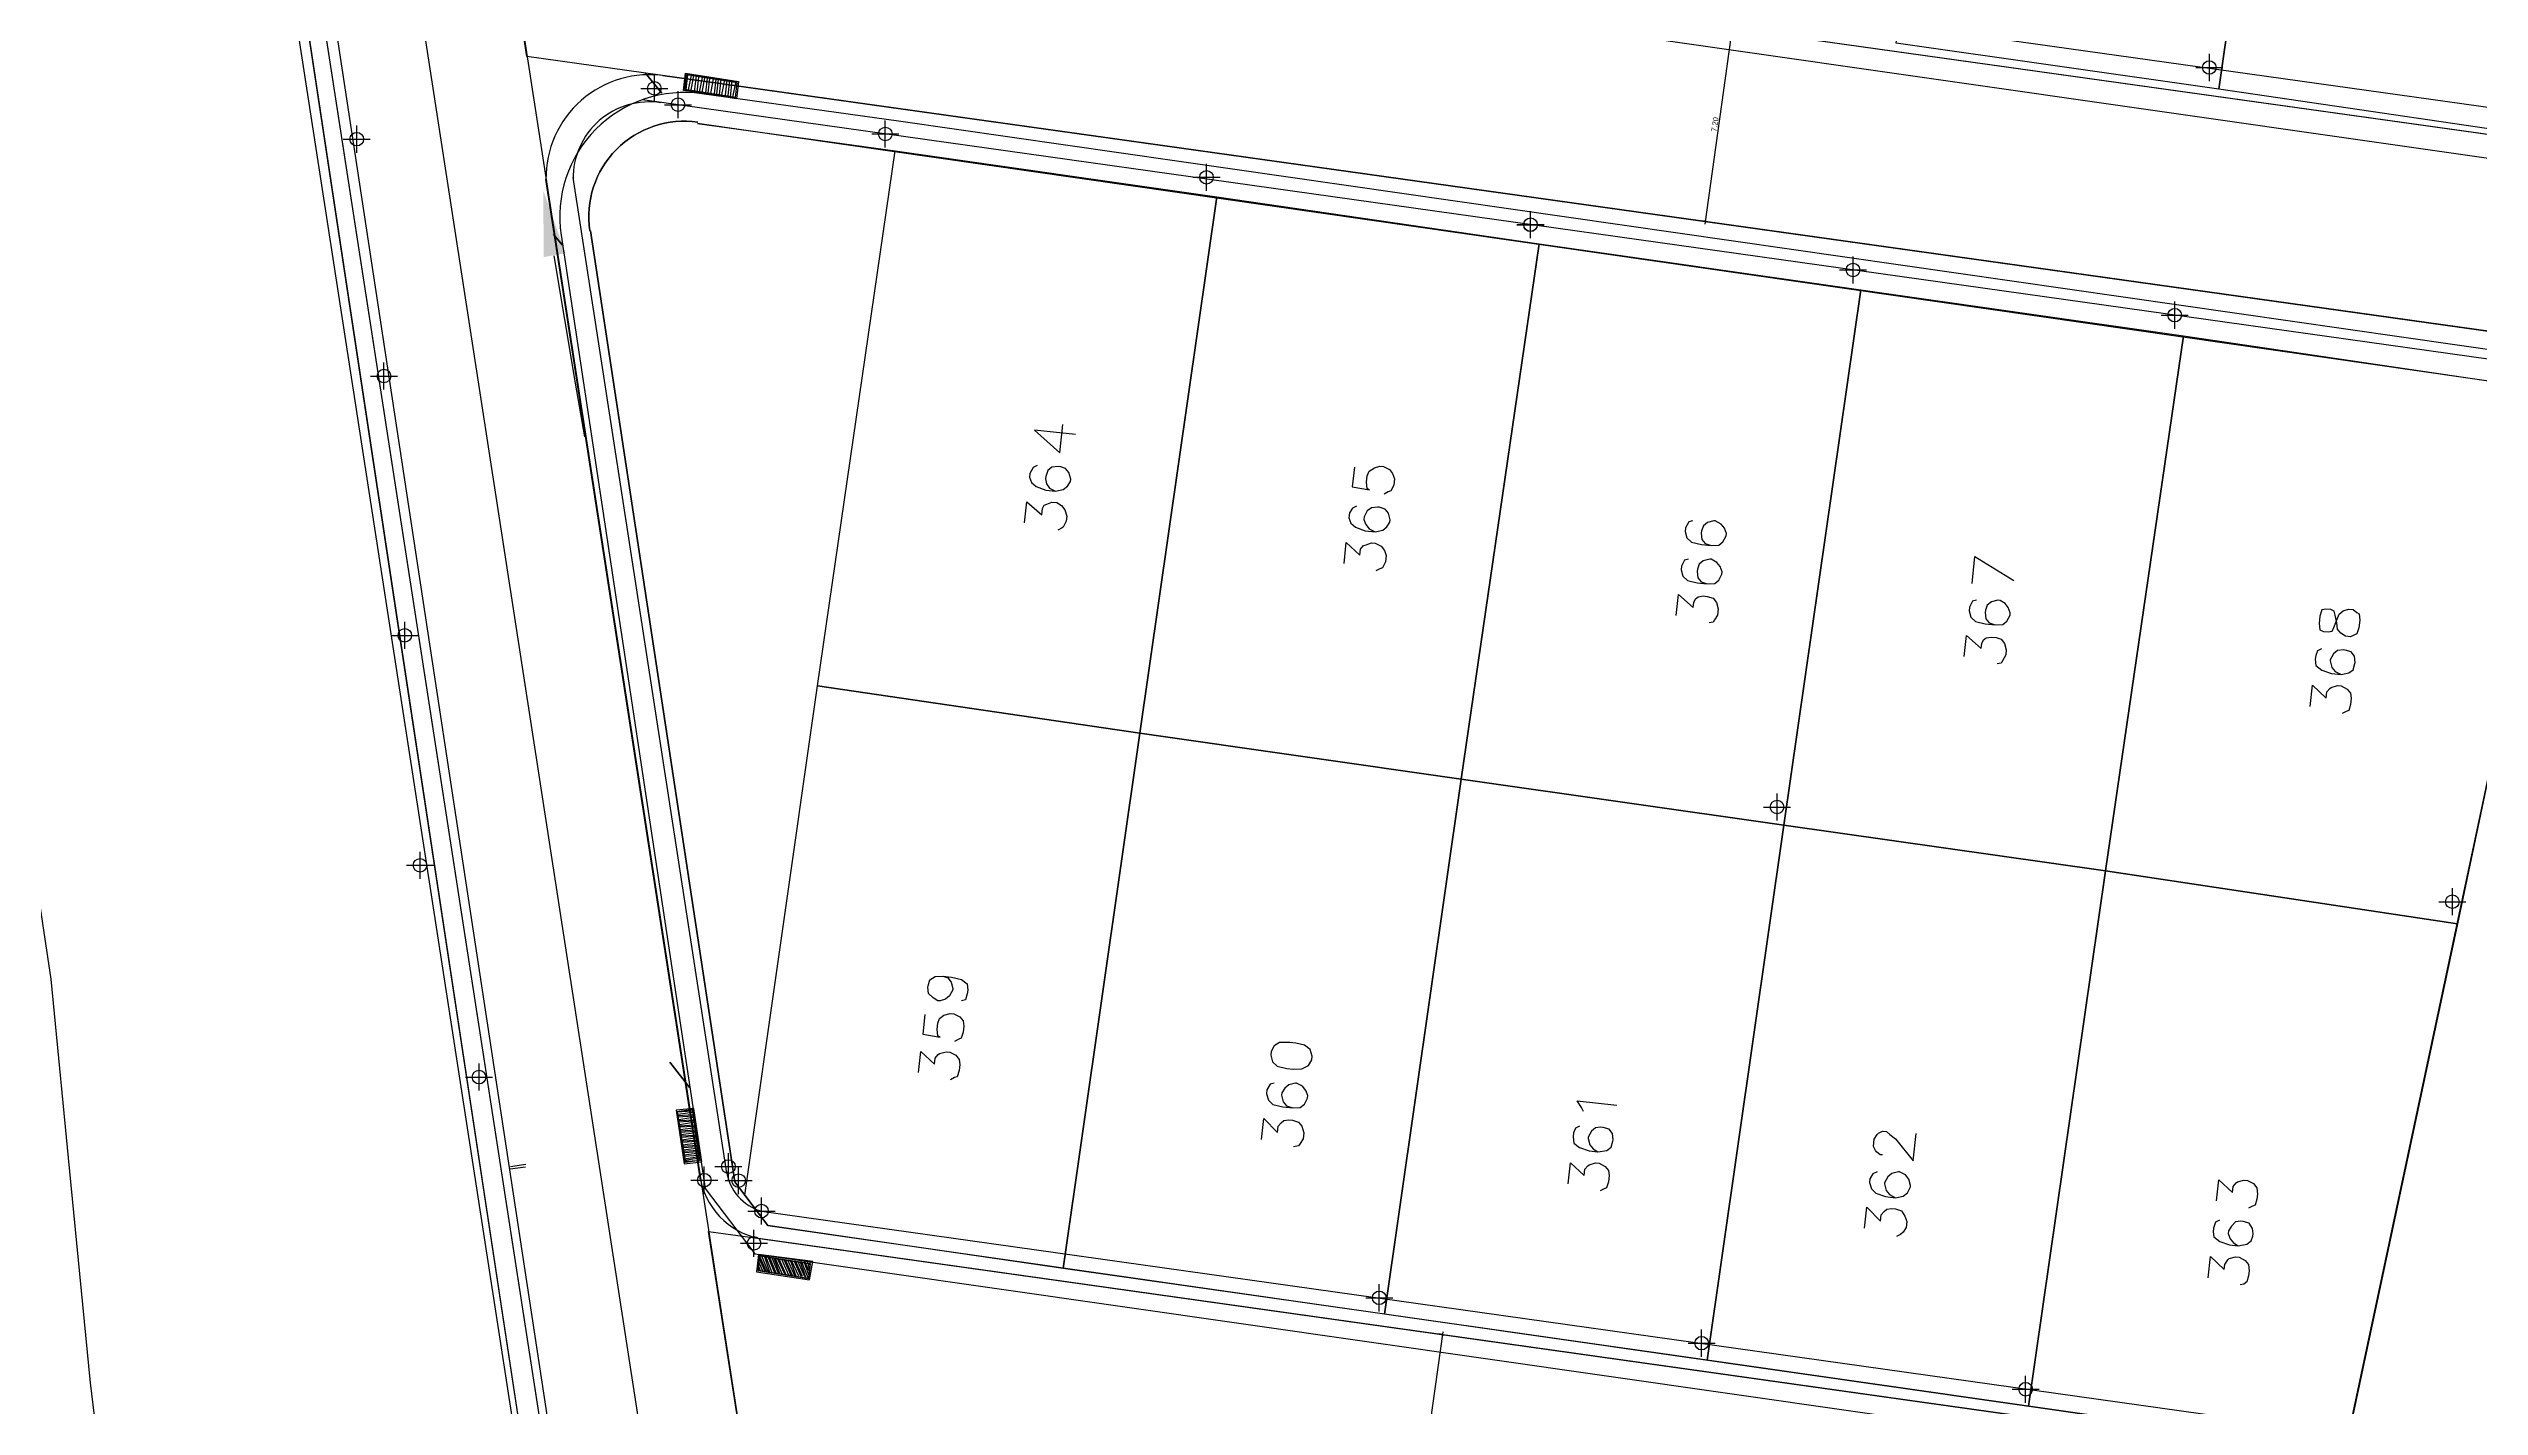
# Model space of a CAD drawing. Header units: metres. Extents: x -977055 to 805873, y -1033982 to 242021.
# Drawn here: x 1088.8 to 1178.4, y 1067.8 to 1117.9 of the extents above; entities that cross this region are included whole.
import ezdxf

# ---------------------------------------------------------------- set-up
doc = ezdxf.new("R2010")
doc.units = ezdxf.units.M
doc.header["$PDMODE"] = 32
doc.header["$PDSIZE"] = 1.5
doc.layers.add('NIVEL BORDILLO', color=6, linetype='Continuous')
doc.layers.add('V-NODE', color=1, linetype='Continuous')
for name, color, linetype, true_color in [('PDF2_area escolar', 7, 'Continuous', 0x989898), ('PDF_Geometry', 7, 'Continuous', 0x797979), ('PDF_Solid Fills', 7, 'Continuous', 0x797979)]:
    doc.layers.add(name, color=color, linetype=linetype, true_color=true_color)
doc.layers.get('PDF2_area escolar').off()
doc.styles.add('CITY2', font='stylu.ttf', dxfattribs={"height": 0.2})
doc.dimstyles.new('COTAS2', dxfattribs={"dimtxt": 0.02, "dimasz": 0.1, "dimexe": 0.15, "dimexo": 0.08, "dimgap": 0.05, "dimtad": 1, "dimzin": 0, "dimdsep": 46, "dimtxsty": 'CITY2', "dimblk": 'ARCHTICK', "dimcen": 1, "dimdle": 0.1, "dimclrd": 1, "dimclre": 1, "dimclrt": 2, "dimadec": 0, "dimazin": 0, "dimtfac": 1, "dimtofl": 0, "dimtmove": 0, "dimatfit": 3, "dimldrblk": 'ARCHTICK', "dimfxl": 0.18, "dimtolj": 1, "dimtzin": 0, "dimarcsym": 0})

# ---------------------------------------------------------------- blocks, each defined once
blk = doc.blocks.new('base')
at = {"layer": 'PDF_Geometry', "lineweight": 25, "extrusion": (-0.000787417, 0.063364, 0.99799), "elevation": 0.026}
for points in [[(-320.141, -199.513), (-317.652, -177.694), (-314.596, -157.334), (-312.337, -132.427), (-311.005, -117.517), (-303.802, -78.134), (-296.108, -43.912), (-287.329, -13.762), (-275.463, 35.074), (-264.943, 80.827)], [(-314.355, -197.288), (-299.601, -195.681), (-292.744, -194.188), (-282.663, -192.111), (-274.476, -190.361), (-258.037, -185.154), (-248.029, -180.61), (-240.539, -177.71), (-228.643, -174.042), (-222.733, -172.714), (-217.384, -171.04), (-209.935, -169.248), (-202.16, -164.759), (-196.196, -160.284), (-195.073, -159.817), (-178.095, -157.457), (-154.298, -156.614), (-136.667, -154.611), (-124.436, -153.164), (-118.066, -151.474), (-100.79, -146.646), (-80.955, -140.967), (-73.385, -139.328), (-61.694, -135.822), (-40.504, -131.604), (-37.727, -130.872), (-17.661, -129.441), (1.311, -127.461), (21.092, -124.929), (41.006, -122.83), (47.376, -123.458), (63.592, -123.186), (81.402, -124.312), (85.639, -96.072), (88.705, -66.393), (92.811, -40.781), (97.16, -22.386), (100.596, -1.562), (102.483, 8.32), (109.691, 37.361), (117.528, 76.62), (126.217, 115.638), (131.513, 149.592), (134.682, 173.973), (136.916, 195.591), (139.956, 229.678), (141.558, 250.676), (142.614, 271.37), (143.252, 283.21), (147.066, 312.938), (152.58, 355.631), (153.554, 396.042), (150.869, 418.02), (151.777, 438.639), (150.959, 458.028), (151.777, 438.639), (150.869, 418.02), (153.554, 396.042), (152.58, 355.631), (147.066, 312.938), (143.252, 283.21), (142.614, 271.37), (141.558, 250.676), (139.956, 229.678), (136.916, 195.591), (134.682, 173.973), (131.513, 149.592), (126.217, 115.638), (117.528, 76.62), (109.691, 37.361), (102.483, 8.32), (100.596, -1.562), (97.16, -22.386), (92.811, -40.781), (88.705, -66.393), (85.639, -96.072), (81.402, -124.312), (63.592, -123.186), (47.376, -123.458), (41.006, -122.83), (21.092, -124.929), (1.311, -127.461), (-17.661, -129.441), (-37.727, -130.872), (-40.504, -131.604), (-61.694, -135.822), (-73.385, -139.328), (-80.955, -140.967), (-100.79, -146.646), (-118.066, -151.474), (-124.436, -153.164), (-136.667, -154.611), (-154.298, -156.614), (-178.095, -157.457), (-195.073, -159.817), (-196.196, -160.284), (-202.16, -164.759), (-209.935, -169.248), (-217.384, -171.04), (-222.733, -172.714), (-228.643, -174.042), (-240.539, -177.71), (-248.029, -180.61), (-258.037, -185.154), (-274.476, -190.361), (-282.663, -192.111), (-292.744, -194.188), (-299.601, -195.681), (-314.355, -197.288), (-312.178, -178.446), (-309.146, -157.898), (-306.876, -132.899), (-305.823, -118.002), (-298.643, -78.802), (-291.055, -45.077), (-282.252, -15.116), (-275.645, 10.473), (-270.319, 33.898), (-263.825, 63.164), (-258.15, 86.408), (-284.424, 123.888)], [(-212.717, -13.755), (-225.054, -11.852), (-224.271, -6.892), (-226.643, -6.56), (-224.271, -6.892), (-225.054, -11.852), (-212.717, -13.755), (-212.402, -16.529), (-210.533, -31.037), (-208.664, -45.544), (-208.205, -49.819), (-207.573, -57.268), (-206.945, -64.763), (-206.131, -70.704), (-205.316, -76.645), (-202.67, -97.785), (-200.074, -118.964), (-199.377, -121.645), (-195.323, -136.879), (-191.412, -136.748), (-190.561, -158.552), (-190.735, -159.226), (-195.073, -159.817), (-196.196, -160.284), (-202.16, -164.759), (-209.935, -169.248), (-213.277, -170.051), (-213.359, -169.577), (-218.448, -150.23), (-210.166, -148.075), (-219.749, -78.662), (-229.377, -9.244), (-211.582, -137.888)], [(-230.462, -9.392), (-212.569, -138.001)], [(-227.638, -104.885), (-301.325, -93.364)], [(-232.584, -97.055), (-230.721, -97.373), (-230.787, -97.921), (-232.65, -97.604)], [(-230.767, -97.367), (-230.833, -97.916)], [(-230.858, -97.356), (-230.97, -97.899)], [(-230.949, -97.345), (-231.061, -97.888)], [(-231.081, -97.283), (-231.153, -97.877)], [(-231.172, -97.272), (-231.238, -97.82)], [(-231.264, -97.261), (-231.376, -97.804)], [(-231.355, -97.25), (-231.467, -97.793)], [(-231.492, -97.233), (-231.558, -97.782)], [(-231.584, -97.222), (-231.65, -97.771)], [(-231.675, -97.211), (-231.787, -97.754)], [(-231.812, -97.195), (-231.878, -97.743)], [(-231.904, -97.184), (-231.97, -97.732)], [(-231.995, -97.173), (-232.061, -97.721)], [(-232.087, -97.162), (-232.198, -97.705)], [(-232.224, -97.145), (-232.29, -97.694)], [(-232.315, -97.134), (-232.381, -97.683)], [(-232.401, -97.078), (-232.473, -97.672)], [(-232.492, -97.066), (-232.604, -97.609)], [(-232.422, -56.454), (-232.066, -56.961), (-227.175, -92.189), (-232.066, -56.961), (-232.422, -56.454), (-233.261, -55.333), (-291.336, -46.249), (-295.72, -65.707), (-298.643, -78.802), (-299.847, -85.335), (-231.172, -96.113), (-238.457, -95.003)], [(-225.814, -91.286), (-226.543, -86.561), (-226.86, -84.576)], [(-244.974, -84.434), (-243.466, -84.615), (-244.384, -83.763), (-244.51, -84.814)], [(-243.54, -83.308), (-243.392, -83.233), (-243.273, -83.016), (-243.257, -82.878), (-243.326, -82.685), (-243.492, -82.525), (-243.847, -82.39), (-244.213, -82.346), (-244.498, -82.404), (-244.652, -82.525), (-244.765, -82.697), (-244.776, -82.788), (-244.712, -83.028), (-244.592, -83.181), (-244.414, -83.249), (-244.323, -83.26), (-244.089, -83.242), (-243.935, -83.121), (-243.862, -82.898), (-243.851, -82.807), (-243.875, -82.619), (-243.995, -82.465), (-244.213, -82.346)], [(-255.248, -83.103), (-255.159, -82.372), (-255.794, -82.249), (-255.708, -82.306), (-255.69, -82.54), (-255.717, -82.768), (-255.785, -82.946), (-255.984, -83.061), (-256.178, -83.13), (-256.315, -83.114), (-256.533, -82.995), (-256.653, -82.841), (-256.723, -82.647), (-256.695, -82.419), (-256.576, -82.201), (-256.479, -82.166), (-256.331, -82.092)], [(-243.053, -81.187), (-243.147, -81.964), (-243.691, -81.481), (-243.719, -81.71), (-243.781, -81.842), (-243.878, -81.876), (-244.072, -81.946), (-244.255, -81.924), (-244.426, -81.81), (-244.547, -81.657), (-244.611, -81.417), (-244.589, -81.234), (-244.47, -81.017), (-244.419, -80.976), (-244.271, -80.902)], [(-255.305, -81.659), (-255.157, -81.584), (-255.044, -81.412), (-255.022, -81.229), (-255.091, -81.035), (-255.257, -80.876), (-255.612, -80.741), (-255.978, -80.697), (-256.263, -80.755), (-256.417, -80.876), (-256.53, -81.047), (-256.541, -81.139), (-256.477, -81.378), (-256.357, -81.532), (-256.134, -81.605), (-256.088, -81.611), (-255.854, -81.593), (-255.7, -81.472), (-255.581, -81.255), (-255.57, -81.163), (-255.64, -80.969), (-255.76, -80.816), (-255.978, -80.697)], [(-267.694, -80.954), (-267.552, -80.925), (-267.433, -80.708), (-267.416, -80.571), (-267.48, -80.331), (-267.646, -80.172), (-268.007, -80.082), (-268.372, -80.038), (-268.652, -80.051), (-268.806, -80.171), (-268.925, -80.389), (-268.936, -80.48), (-268.866, -80.674), (-268.746, -80.828), (-268.528, -80.947), (-268.482, -80.952), (-268.243, -80.888), (-268.089, -80.768), (-268.021, -80.59), (-268.01, -80.499), (-268.029, -80.265), (-268.149, -80.111), (-268.372, -80.038)], [(-254.818, -79.538), (-254.912, -80.315), (-255.411, -79.838), (-255.438, -80.066), (-255.546, -80.192), (-255.643, -80.227), (-255.837, -80.296), (-255.974, -80.28), (-256.191, -80.161), (-256.312, -80.007), (-256.381, -79.813), (-256.354, -79.585), (-256.235, -79.367), (-256.138, -79.333), (-255.99, -79.258)], [(-267.524, -79.538), (-267.381, -79.508), (-267.262, -79.291), (-267.246, -79.154), (-267.309, -78.914), (-267.476, -78.755), (-267.836, -78.665), (-268.202, -78.621), (-268.481, -78.634), (-268.635, -78.754), (-268.754, -78.972), (-268.765, -79.063), (-268.695, -79.257), (-268.575, -79.411), (-268.357, -79.53), (-268.312, -79.535), (-268.072, -79.471), (-267.918, -79.351), (-267.851, -79.173), (-267.84, -79.082), (-267.858, -78.848), (-267.978, -78.694), (-268.202, -78.621)], [(-277.972, -78.51), (-278.094, -79.516), (-279.514, -78.603)], [(-267.042, -77.462), (-267.135, -78.24), (-267.68, -77.757), (-267.702, -77.939), (-267.764, -78.071), (-267.867, -78.151), (-268.055, -78.175), (-268.192, -78.159), (-268.415, -78.085), (-268.536, -77.932), (-268.6, -77.692), (-268.572, -77.464), (-268.459, -77.292), (-268.402, -77.206), (-268.259, -77.177)], [(-278.129, -77.889), (-277.987, -77.86), (-277.868, -77.642), (-277.851, -77.505), (-277.915, -77.265), (-278.081, -77.106), (-278.442, -77.016), (-278.807, -76.972), (-279.087, -76.985), (-279.241, -77.106), (-279.36, -77.323), (-279.371, -77.415), (-279.301, -77.608), (-279.181, -77.762), (-279.009, -77.876), (-278.917, -77.887), (-278.678, -77.823), (-278.524, -77.702), (-278.457, -77.525), (-278.446, -77.433), (-278.464, -77.199), (-278.584, -77.046), (-278.807, -76.972)], [(-277.648, -75.814), (-277.741, -76.591), (-278.286, -76.108), (-278.308, -76.291), (-278.37, -76.422), (-278.472, -76.503), (-278.661, -76.526), (-278.844, -76.504), (-279.021, -76.437), (-279.142, -76.283), (-279.205, -76.043), (-279.183, -75.861), (-279.064, -75.643), (-279.008, -75.557), (-278.865, -75.528)], [(-290.832, -75.941), (-290.684, -75.866), (-290.616, -75.689), (-290.6, -75.552), (-290.618, -75.318), (-290.83, -75.153), (-291.185, -75.017), (-291.55, -74.973), (-291.836, -75.032), (-291.989, -75.152), (-292.062, -75.375), (-292.068, -75.421), (-292.05, -75.655), (-291.929, -75.809), (-291.706, -75.882), (-291.66, -75.888), (-291.426, -75.869), (-291.273, -75.749), (-291.154, -75.531), (-291.148, -75.486), (-291.212, -75.246), (-291.333, -75.092), (-291.55, -74.973)], [(-290.391, -73.815), (-290.484, -74.592), (-290.983, -74.114), (-291.011, -74.343), (-291.119, -74.469), (-291.17, -74.509), (-291.409, -74.573), (-291.546, -74.557), (-291.764, -74.438), (-291.885, -74.284), (-291.908, -74.096), (-291.881, -73.867), (-291.808, -73.644), (-291.711, -73.609), (-291.562, -73.534)], [(-239.833, -64.464), (-240.01, -64.397), (-240.131, -64.243), (-240.194, -64.003), (-240.189, -63.958), (-240.07, -63.74), (-239.916, -63.62), (-239.723, -63.55), (-239.631, -63.561), (-239.459, -63.675), (-239.293, -63.834), (-239.275, -64.068), (-239.28, -64.114), (-239.354, -64.337), (-239.553, -64.452), (-239.833, -64.464), (-240.153, -64.426), (-240.513, -64.336), (-240.725, -64.171), (-240.743, -63.937), (-240.726, -63.8), (-240.653, -63.577), (-240.511, -63.548)], [(-239.154, -63.062), (-239.066, -62.331), (-239.7, -62.208), (-239.614, -62.265), (-239.596, -62.499), (-239.623, -62.728), (-239.691, -62.905), (-239.845, -63.025), (-240.084, -63.089), (-240.221, -63.073), (-240.439, -62.954), (-240.56, -62.8), (-240.583, -62.612), (-240.556, -62.383), (-240.482, -62.16), (-240.386, -62.126), (-240.237, -62.051)], [(-238.895, -60.914), (-238.988, -61.691), (-239.487, -61.214), (-239.515, -61.442), (-239.623, -61.568), (-239.674, -61.609), (-239.914, -61.672), (-240.051, -61.656), (-240.268, -61.537), (-240.389, -61.383), (-240.413, -61.195), (-240.385, -60.966), (-240.312, -60.743), (-240.215, -60.709), (-240.067, -60.634)], [(-251.997, -60.356), (-251.854, -60.327), (-251.735, -60.109), (-251.719, -59.972), (-251.783, -59.732), (-251.949, -59.573), (-252.309, -59.483), (-252.675, -59.439), (-252.955, -59.452), (-253.108, -59.573), (-253.227, -59.79), (-253.238, -59.882), (-253.169, -60.075), (-253.048, -60.229), (-252.831, -60.348), (-252.785, -60.354), (-252.545, -60.29), (-252.392, -60.169), (-252.278, -59.997), (-252.267, -59.906), (-252.331, -59.666), (-252.452, -59.513), (-252.675, -59.439)], [(-230.212, -57.74), (-230.772, -57.766), (-230.535, -59.649), (-229.97, -59.578), (-230.252, -57.689)], [(-229.97, -59.578), (-230.529, -59.603)], [(-229.993, -59.39), (-230.553, -59.415)], [(-229.999, -59.435), (-230.558, -59.461)], [(-230.004, -59.481), (-230.524, -59.558)], [(-230.017, -59.201), (-230.577, -59.227)], [(-230.023, -59.247), (-230.582, -59.272)], [(-230.028, -59.293), (-230.547, -59.369)], [(-230.052, -59.105), (-230.571, -59.181)], [(-251.515, -58.281), (-251.609, -59.058), (-252.102, -58.535), (-252.13, -58.763), (-252.238, -58.889), (-252.34, -58.97), (-252.528, -58.993), (-252.665, -58.977), (-252.888, -58.904), (-253.009, -58.75), (-253.073, -58.51), (-253.045, -58.282), (-252.932, -58.11), (-252.875, -58.024), (-252.687, -58)], [(-263.4, -59.167), (-263.325, -59.316), (-263.17, -59.566), (-264.633, -59.39)], [(-230.041, -59.013), (-230.6, -59.038)], [(-230.046, -59.059), (-230.606, -59.084)], [(-230.064, -58.825), (-230.624, -58.85)], [(-230.07, -58.87), (-230.629, -58.896)], [(-230.075, -58.916), (-230.64, -58.987)], [(-230.088, -58.636), (-230.648, -58.662)], [(-230.094, -58.682), (-230.653, -58.707)], [(-230.099, -58.728), (-230.664, -58.799)], [(-230.117, -58.494), (-230.677, -58.519)], [(-230.123, -58.54), (-230.688, -58.611)], [(-230.141, -58.305), (-230.701, -58.331)], [(-230.147, -58.351), (-230.712, -58.422)], [(-230.158, -58.443), (-230.671, -58.473)], [(-230.17, -58.163), (-230.735, -58.234)], [(-230.181, -58.254), (-230.695, -58.285)], [(-263.243, -58.63), (-263.094, -58.555), (-263.027, -58.378), (-263.01, -58.241), (-263.028, -58.007), (-263.24, -57.842), (-263.595, -57.706), (-263.915, -57.668), (-264.246, -57.721), (-264.4, -57.841), (-264.473, -58.064), (-264.478, -58.11), (-264.46, -58.344), (-264.34, -58.498), (-264.117, -58.571), (-264.025, -58.582), (-263.837, -58.558), (-263.683, -58.438), (-263.564, -58.22), (-263.559, -58.174), (-263.623, -57.935), (-263.743, -57.781), (-263.915, -57.668)], [(-274.412, -57.423), (-274.32, -57.434), (-274.194, -57.542), (-274.154, -57.594), (-274.079, -57.742), (-274.112, -58.016), (-274.226, -58.188), (-274.277, -58.228), (-274.425, -58.303), (-274.562, -58.286), (-274.688, -58.178), (-274.9, -58.014), (-275.543, -57.194), (-275.665, -58.2)], [(-223.789, -57.541), (-224.354, -57.612)], [(-223.8, -57.632), (-224.365, -57.703)], [(-230.165, -58.117), (-230.724, -58.142)], [(-230.188, -57.929), (-230.748, -57.954)], [(-230.194, -57.974), (-230.759, -58.046)], [(-230.205, -58.066), (-230.719, -58.097)], [(-230.218, -57.786), (-230.783, -57.857)], [(-230.223, -57.832), (-230.742, -57.908)], [(-262.801, -56.504), (-262.895, -57.281), (-263.393, -56.803), (-263.421, -57.032), (-263.529, -57.158), (-263.58, -57.198), (-263.82, -57.262), (-263.957, -57.245), (-264.174, -57.127), (-264.295, -56.973), (-264.319, -56.785), (-264.291, -56.556), (-264.218, -56.333), (-264.121, -56.298), (-263.973, -56.223)], [(-274.198, -56.8), (-274.049, -56.725), (-273.936, -56.553), (-273.919, -56.416), (-273.983, -56.177), (-274.15, -56.017), (-274.504, -55.882), (-274.87, -55.838), (-275.155, -55.896), (-275.309, -56.017), (-275.428, -56.234), (-275.433, -56.28), (-275.369, -56.52), (-275.249, -56.673), (-275.031, -56.792), (-274.986, -56.798), (-274.746, -56.734), (-274.592, -56.613), (-274.473, -56.396), (-274.468, -56.35), (-274.532, -56.111), (-274.652, -55.957), (-274.87, -55.838)], [(-286.709, -55.571), (-286.802, -56.348), (-287.301, -55.87), (-287.329, -56.099), (-287.437, -56.225), (-287.488, -56.265), (-287.727, -56.329), (-287.865, -56.313), (-288.082, -56.194), (-288.203, -56.04), (-288.221, -55.806), (-288.199, -55.623), (-288.126, -55.4), (-288.029, -55.365), (-287.881, -55.291)], [(-273.716, -54.725), (-273.809, -55.502), (-274.303, -54.979), (-274.33, -55.207), (-274.438, -55.333), (-274.541, -55.414), (-274.729, -55.438), (-274.866, -55.421), (-275.089, -55.348), (-275.204, -55.148), (-275.274, -54.955), (-275.246, -54.726), (-275.133, -54.554), (-275.03, -54.474), (-274.882, -54.399)], [(-286.809, -54.863), (-286.661, -54.788), (-286.588, -54.565), (-286.571, -54.428), (-286.595, -54.24), (-286.807, -54.075), (-287.161, -53.94), (-287.481, -53.901), (-287.812, -53.954), (-287.966, -54.075), (-288.034, -54.252), (-288.045, -54.343), (-288.021, -54.532), (-287.906, -54.731), (-287.683, -54.804), (-287.591, -54.815), (-287.403, -54.792), (-287.244, -54.625), (-287.131, -54.454), (-287.12, -54.362), (-287.189, -54.168), (-287.31, -54.015), (-287.481, -53.901)], [(-234.803, -53.895), (-232.94, -54.212), (-232.874, -53.664), (-234.737, -53.346), (-234.489, -53.979)], [(-232.92, -53.658), (-232.885, -53.755)], [(-232.966, -53.653), (-232.896, -53.847)], [(-233.057, -53.642), (-232.913, -53.984)], [(-233.148, -53.631), (-232.929, -54.121)], [(-233.194, -53.625), (-232.94, -54.212)], [(-233.28, -53.568), (-233.032, -54.201)], [(-233.326, -53.563), (-233.123, -54.19)], [(-233.417, -53.552), (-233.169, -54.185)], [(-233.509, -53.541), (-233.26, -54.174)], [(-233.554, -53.535), (-233.306, -54.168)], [(-233.646, -53.524), (-233.397, -54.157)], [(-233.691, -53.519), (-233.483, -54.1)], [(-233.783, -53.508), (-233.529, -54.095)], [(-233.874, -53.497), (-233.62, -54.084)], [(-233.92, -53.491), (-233.666, -54.078)], [(-234.011, -53.48), (-233.757, -54.067)], [(-234.103, -53.469), (-233.849, -54.056)], [(-234.148, -53.464), (-233.895, -54.051)], [(-234.24, -53.453), (-233.986, -54.04)], [(-234.286, -53.447), (-234.077, -54.029)], [(-234.377, -53.436), (-234.123, -54.023)], [(-234.468, -53.425), (-234.215, -54.012)], [(-234.514, -53.42), (-234.26, -54.007)], [(-234.605, -53.409), (-234.352, -53.996)], [(-234.646, -53.357), (-234.443, -53.985)], [(-234.754, -53.484), (-234.58, -53.968)], [(-234.77, -53.621), (-234.626, -53.963)], [(-234.781, -53.712), (-234.717, -53.952)], [(-234.798, -53.849), (-234.809, -53.941)], [(-286.367, -52.737), (-286.461, -53.514), (-286.96, -53.037), (-286.982, -53.219), (-287.095, -53.391), (-287.147, -53.431), (-287.386, -53.495), (-287.523, -53.479), (-287.741, -53.36), (-287.861, -53.206), (-287.879, -52.972), (-287.857, -52.789), (-287.784, -52.566), (-287.682, -52.486), (-287.539, -52.457)]]:
    blk.add_lwpolyline(points, dxfattribs=at)
for points in [[(-278.498, -118.28), (-290.378, -116.431), (-287.302, -96.677), (-275.422, -98.525)], [(-290.378, -116.431), (-305.126, -114.144), (-301.497, -94.41), (-287.302, -96.677)], [(-232.624, -97.004), (-230.67, -97.332), (-230.747, -97.972), (-232.701, -97.644)], [(-230.787, -97.921), (-230.721, -97.373), (-232.584, -97.055), (-232.65, -97.604)], [(-238.457, -95.003), (-250.292, -93.16), (-247.211, -73.36), (-235.336, -75.254)], [(-250.292, -93.16), (-262.166, -91.266), (-259.045, -71.517), (-247.211, -73.36)], [(-262.166, -91.266), (-274.001, -89.422), (-270.925, -69.668), (-259.045, -71.517)], [(-274.001, -89.422), (-285.881, -87.574), (-282.76, -67.825), (-270.925, -69.668)], [(-285.881, -87.574), (-299.847, -85.335), (-298.643, -78.802), (-295.72, -65.707), (-282.76, -67.825)], [(-290.76, -76.877), (-290.778, -76.643), (-290.909, -76.581), (-291.092, -76.559), (-291.235, -76.588), (-291.297, -76.72), (-291.427, -77.029), (-291.495, -77.206), (-291.648, -77.327), (-291.842, -77.396), (-292.025, -77.374), (-292.151, -77.266), (-292.237, -77.209), (-292.255, -76.975), (-292.222, -76.701), (-292.149, -76.478), (-292.052, -76.443), (-291.904, -76.368), (-291.721, -76.39), (-291.549, -76.504), (-291.429, -76.657), (-291.41, -76.891), (-291.352, -77.177), (-291.323, -77.319), (-291.191, -77.382), (-291.008, -77.404), (-290.866, -77.374), (-290.793, -77.151)], [(-235.336, -75.254), (-247.211, -73.36), (-244.135, -53.605), (-233.261, -55.333), (-232.422, -56.454)], [(-247.211, -73.36), (-259.045, -71.517), (-255.97, -51.762), (-244.135, -53.605)], [(-259.045, -71.517), (-270.925, -69.668), (-267.85, -49.914), (-255.97, -51.762)], [(-270.925, -69.668), (-282.76, -67.825), (-279.684, -48.07), (-267.85, -49.914)], [(-282.76, -67.825), (-295.72, -65.707), (-291.336, -46.249), (-279.684, -48.07)], [(-251.89, -61.389), (-251.953, -61.149), (-252.12, -60.99), (-252.48, -60.9), (-252.708, -60.873), (-253.034, -60.88), (-253.279, -60.99), (-253.398, -61.207), (-253.414, -61.344), (-253.35, -61.584), (-253.138, -61.748), (-252.824, -61.833), (-252.595, -61.86), (-252.224, -61.859), (-252.025, -61.743), (-251.906, -61.526)], [(-230.857, -57.709), (-230.586, -59.689), (-229.93, -59.629), (-230.201, -57.649)], [(-229.97, -59.578), (-230.535, -59.649), (-230.772, -57.766), (-230.252, -57.689)], [(-234.906, -53.975), (-232.9, -54.263), (-232.823, -53.623), (-234.777, -53.295)], [(-232.874, -53.664), (-232.94, -54.212), (-234.803, -53.895), (-234.737, -53.346)]]:
    blk.add_lwpolyline(points, close=True, dxfattribs=at)
at = {"layer": 'PDF_Geometry', "color": 30, "lineweight": 50, "true_color": 0xf26621, "extrusion": (-0.000787417, 0.063364, 0.99799), "elevation": 0.026}
for points in [[(-229.871, -97.243), (-229.268, -98.011)], [(-226.138, -91.665), (-225.816, -92.074)]]:
    blk.add_lwpolyline(points, dxfattribs=at)
at = {"layer": 'PDF_Geometry', "lineweight": 25, "extrusion": (-0.000787417, 0.063364, 0.99799), "elevation": 0.026}
blk.add_lwpolyline([(-300.076, -86.466), (-238.59, -96.1), (-231.35, -97.204, 0.502724), (-226.091, -92.041), (-230.97, -56.722), (-232.763, -54.28), (-291.112, -45.163)], format="xyb", dxfattribs=at)
blk.add_lwpolyline([(-231.185, -96.155, 0.502723), (-227.153, -92.193, -0.502723)], format="xyb", close=True, dxfattribs=at)
at = {"layer": 'PDF_Geometry', "color": 32, "lineweight": 50, "true_color": 0xb85b00, "extrusion": (-0.000787417, 0.063364, 0.99799), "elevation": 0.026}
blk.add_lwpolyline([(-230.446, -60.448), (-229.727, -61.416)], dxfattribs=at)
blk = doc.blocks.new('*U4741')
at = {"color": 0, "linetype": 'ByBlock', "lineweight": -2, "transparency": 16777216}
for p, q in [((-1, 0), (1, 0)), ((0, -1), (0, 1))]:
    blk.add_line(p, q, dxfattribs=at)
blk.add_circle((0, 0), 0.5, dxfattribs=at)
blk = doc.blocks.new('_ArchTick')
at = {"color": 0, "linetype": 'ByBlock', "const_width": 0.15}
blk.add_lwpolyline([(-0.5, -0.5), (0.5, 0.5)], dxfattribs=at)
blk = doc.blocks.new('*D5464')
at = {"color": 1, "lineweight": -2, "transparency": 16777216}
blk.add_line((1140.198, 1070.522), (1139.167, 1063.195), dxfattribs=at)
at = {"color": 1, "linetype": 'Continuous', "lineweight": -2, "transparency": 16777216}
for p, q in [((1140.105, 1070.435), (1140.036, 1070.444)), ((1139.102, 1063.305), (1139.032, 1063.315))]:
    blk.add_line(p, q, dxfattribs=at)
at = {"layer": 'Defpoints', "color": 0, "transparency": 16777216}
for p in [(1140.184, 1070.423, 997.634), (1139.181, 1063.294, 997.634), (1139.181, 1063.294)]:
    blk.add_point(p, dxfattribs=at)
at = {"color": 1, "lineweight": -2, "transparency": 16777216, "xscale": 0.1, "yscale": 0.1, "zscale": 0.1}
for p, rotation in [((1140.184, 1070.423), 81.98758210741269), ((1139.181, 1063.294), 261.9875821074127)]:
    blk.add_blockref('_ArchTick', p, dxfattribs=dict(at, rotation=rotation))
at = {"color": 2, "transparency": 16777216, "insert": (1139.526, 1066.881), "char_height": 0.2, "attachment_point": 5, "rotation": 81.98758, "style": 'CITY2'}
blk.add_mtext('\\A1;7.20', dxfattribs=at)

msp = doc.modelspace()

# ---------------------------------------------------------------- linework, layer by layer
at = {"color": 1}
for points in [[(1098.52971, 1168.60318), (1120.96453, 1023.43596), (1113.49622, 1024.48066), (1091.54324, 1166.66765), (1098.52971, 1168.60318)], [(1105.25899, 1125.01842), (1182.59243, 1114.18681), (1181.39285, 1107.08454), (1106.4063, 1117.58744), (1105.25899, 1125.01842)], [(1114.94861, 1073.97558), (1172.71458, 1065.84434), (1171.07914, 1058.80356), (1114.26267, 1066.80116), (1113.10061, 1074.22914), (1114.99236, 1073.96942)]]:
    msp.add_lwpolyline(points, dxfattribs=at)
at = {"layer": 'NIVEL BORDILLO', "color": 2}
for p, q in [((1111.83792, 1028.66764, 1000.079), (1090.41926, 1167.39392, 1000.079)), ((1113.49622, 1024.48066, 1000.079), (1091.54324, 1166.66765, 1000.079)), ((1119.57433, 1008.70652, 1000.079), (1095.10108, 1167.21696, 1000.079)), ((1108.76742, 1125.52668, 994.933), (1182.76, 1115.163, 994.933)), ((1109.208, 1124.4653, 994.933), (1182.59243, 1114.18681, 994.933)), ((1111.41407, 1116.88603, 994.933), (1181.39285, 1107.08454, 994.933)), ((1181.222, 1106.073, 997.117), (1110.67133, 1115.99621, 997.117)), ((1112.80836, 1076.122, 1000.079), (1107.10759, 1113.04527, 1000.079)), ((1113.78034, 1076.38022, 1000.079), (1108.10737, 1113.12341, 1000.079)), ((1115.059, 1074.98, 997.634), (1172.944, 1066.832, 997.634)), ((1114.99236, 1073.96942, 997.634), (1172.71458, 1065.84434, 997.634))]:
    msp.add_line(p, q, dxfattribs=at)
at = {"layer": 'NIVEL BORDILLO', "color": 1}
msp.add_line((1150.87897, 1118.72969), (1149.85252, 1111.40122), dxfattribs=at)
at = {"layer": 'NIVEL BORDILLO', "color": 1, "linetype": 'Continuous'}
msp.add_line((1150.02438, 1111.47813), (1149.71784, 1111.52106), dxfattribs=at)
at = {"layer": 'NIVEL BORDILLO', "color": 2}
for centre, radius, start, end in [((1110.9278, 1113.09655, 1005.225), 3.82055, 81.3660009, 180.7691596), ((1110.9278, 1113.09655, 1005.225), 2.82055, 81.3660009, 180.7691596), ((1115.53963, 1076.70331, 1000.079), 2.78812, 188.217545, 258.6801586), ((1115.53963, 1076.70331, 1000.079), 1.78812, 188.217545, 254.649775)]:
    msp.add_arc(centre, radius, start, end, dxfattribs=at)
at = {"layer": 'PDF_Solid Fills', "transparency": 33554559, "extrusion": (-0.000787417, 0.063364, 0.99799)}
msp.add_solid([(-1120.73414, -1031.19901, 1060.76006), (-1120.75175, -1033.65454, 1060.76006), (-1121.5387, -1031.33393, 1060.76006)], dxfattribs=at)

# ---------------------------------------------------------------- block references
at = {"layer": 'NIVEL BORDILLO', "color": 1, "xscale": 0.1, "yscale": 0.1, "zscale": 0.1, "rotation": 262.0268081936958}
msp.add_blockref('_ArchTick', (1149.86639, 1111.50026), dxfattribs=at)
at = {"layer": 'PDF2_area escolar'}
msp.add_blockref('base', (882.736, 1016.336, 999.038), dxfattribs=at)
at = {"layer": 'V-NODE', "color": 2, "lineweight": -2, "xscale": 0.5, "yscale": 0.5, "zscale": 0.5}
for p in [(1168.468, 1117.184, 996.805), (1111.108, 1116.414, 995.48), (1111.981, 1115.812, 995.632), (1100.13, 1114.54, 994.04), (1119.627, 1114.732, 996.3), (1131.474, 1113.134, 996.629), (1143.425, 1111.38, 996.827), (1143.428, 1111.384, 996.828), (1155.325, 1109.713, 996.877), (1167.192, 1108.044, 997.132), (1101.133, 1105.796, 995.33), (1101.133, 1105.796, 994.78), (1101.901, 1096.228, 995.296), (1152.522, 1089.893, 997.789), (1102.465, 1087.742, 996.256), (1177.434, 1086.398, 997.97), (1104.642, 1079.925, 996.798), (1113.84, 1076.623, 997.536), (1112.948, 1076.122, 997.479), (1114.216, 1076.105, 997.563), (1115.059, 1074.98, 997.634), (1114.78, 1073.791, 997.692), (1137.847, 1071.778, 998.51), (1149.738, 1070.107, 998.721), (1161.69, 1068.406, 998.837)]:
    msp.add_blockref('*U4741', p, dxfattribs=at)

# ---------------------------------------------------------------- texts
at = {"layer": 'NIVEL BORDILLO', "color": 2, "insert": (1150.22917, 1115.08459), "char_height": 0.2, "attachment_point": 5, "rotation": 82.0268082, "style": 'CITY2'}
msp.add_mtext('\\A1;7.20', dxfattribs=at)

# ---------------------------------------------------------------- dimensions: what is measured, and where the dimension line sits
at = {"color": 1}
dim = msp.add_aligned_dim(p1=(1140.18434, 1070.42335, 997.634), p2=(1139.18075, 1063.29364, 997.634), distance=0, dimstyle='COTAS2', dxfattribs=at)
dim.commit()
dim.dimension.update_dxf_attribs({"geometry": '*D5464', "text_midpoint": (1139.52618, 1066.88051)})

doc.saveas('drawing.dxf')
